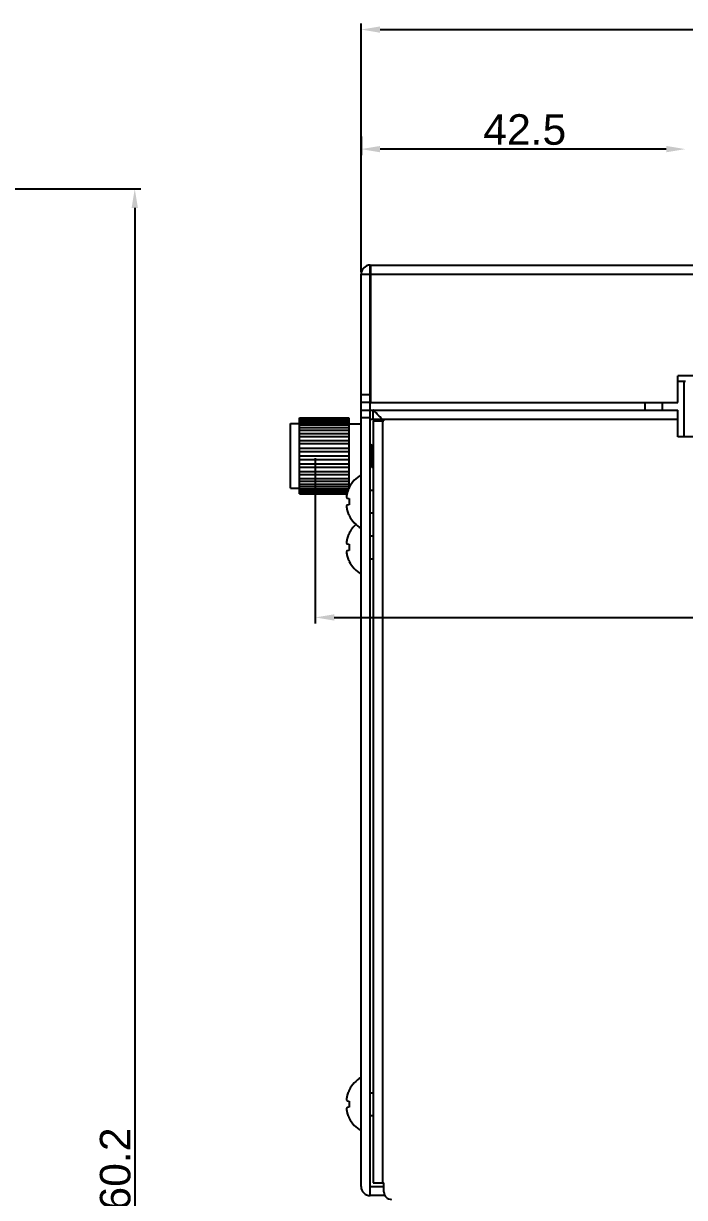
# Model space of a CAD drawing. Extents: x -329 to 5579, y -1942 to 3105.
# Drawn here: x 1926.9 to 2013.5, y -1749.8 to -1595.9 of the extents above; entities that cross this region are included whole.
import ezdxf

# ---------------------------------------------------------------- set-up
doc = ezdxf.new("R2010")
doc.units = 0
doc.header["$PDMODE"] = 3
doc.header["$PDSIZE"] = 1.5
doc.layers.get('0').update_dxf_attribs({"linetype": 'CONTINUOUS'})
doc.layers.get('DEFPOINTS').update_dxf_attribs({"linetype": 'CONTINUOUS'})
doc.layers.add('DIM', color=1, linetype='CONTINUOUS')
doc.styles.add('OMI-1', font='arial.ttf', dxfattribs={"oblique": 1})
doc.dimstyles.new('1', dxfattribs={"dimtxt": 4, "dimasz": 2.5, "dimexe": 0.8, "dimexo": 0.3, "dimgap": 0.5, "dimtad": 1, "dimtoh": 1, "dimdec": 1, "dimzin": 0, "dimtxsty": 'OMI-1', "dimcen": 0, "dimclrd": 256, "dimclre": 256, "dimclrt": 256, "dimazin": 3, "dimtfac": 0.8, "dimtdec": 1, "dimtix": 1, "dimtmove": 0, "dimatfit": 3, "dimtolj": 1, "dimtzin": 0})

# ---------------------------------------------------------------- blocks, each defined once
blk = doc.blocks.new('*D8159')
at = {"layer": 'DEFPOINTS', "color": 0}
for p in [(1897.63, -1617.6), (1924.02, -1877.8), (1941.47, -1877.8)]:
    blk.add_point(p, dxfattribs=at)
at = {"layer": 'DIM'}
for p, q in [((1897.93, -1617.6), (1942.27, -1617.6)), ((1941.47, -1620.1), (1941.47, -1875.3)), ((1924.32, -1877.8), (1942.27, -1877.8))]:
    blk.add_line(p, q, dxfattribs=at)
for points in [[(1941.89, -1620.1), (1941.06, -1620.1), (1941.47, -1617.6)], [(1941.06, -1875.3), (1941.89, -1875.3), (1941.47, -1877.8)]]:
    blk.add_solid(points, dxfattribs=at)
at = {"layer": 'DIM', "insert": (1938.93, -1747.7), "char_height": 4, "attachment_point": 5, "rotation": 90, "style": 'OMI-1'}
blk.add_mtext('\\A1;260.2', dxfattribs=at)

msp = doc.modelspace()

# ---------------------------------------------------------------- linework, layer by layer
at = {"color": 7, "linetype": 'CONTINUOUS'}
for p, q in [((1972.32, -1749.6), (1972.32, -1627.6)), ((1972.32, -1627.6), (2289.92, -1627.6)), ((1972.42, -1645.6), (1972.42, -1627.6)), ((1971.12, -1748.4), (1971.12, -1628.8)), ((1971.12, -1628.8), (1972.32, -1628.8)), ((1972.42, -1628.8), (2289.82, -1628.8)), ((2012.62, -1645.6), (2012.62, -1642.1)), ((2039.62, -1642.1), (2012.62, -1642.1)), ((2012.62, -1642.8), (2013.62, -1642.8)), ((2013.41, -1642.8), (2013.41, -1650.1)), ((1972.32, -1644.6), (1971.12, -1644.6)), ((1972.32, -1645.6), (1971.12, -1645.6)), ((1971.12, -1646.6), (2012.62, -1646.6)), ((1972.42, -1645.6), (2012.62, -1645.6)), ((1972.72, -1647.8), (1972.72, -1646.6)), ((2008.3, -1645.6), (2008.3, -1646.6)), ((2010.59, -1645.6), (2010.59, -1646.6)), ((2012.62, -1650.1), (2012.62, -1646.6)), ((1961.87, -1656.85), (1961.87, -1648.35)), ((1961.87, -1648.35), (1963.07, -1648.35)), ((1963.07, -1648.28), (1963.07, -1647.61)), ((1963.07, -1647.61), (1969.52, -1647.61)), ((1963.07, -1647.63), (1969.52, -1647.63)), ((1963.07, -1647.7), (1969.52, -1647.7)), ((1963.07, -1647.86), (1969.52, -1647.86)), ((1963.07, -1648.01), (1969.52, -1648.01)), ((1963.07, -1657.6), (1963.07, -1648.28)), ((1963.07, -1648.28), (1969.52, -1648.28)), ((1969.52, -1647.61), (1969.52, -1656.9)), ((1969.52, -1648.4), (1971.12, -1648.4)), ((1971.12, -1647.6), (1972.32, -1647.6)), ((1972.32, -1647.8), (2012.62, -1647.8)), ((1972.72, -1647.93), (1972.72, -1647.9)), ((1972.72, -1647.9), (1974.12, -1647.9)), ((1972.72, -1648), (1972.72, -1747.9)), ((1972.72, -1648), (1974.12, -1648)), ((1973.92, -1647.9), (1973.92, -1747.9)), ((1974.12, -1648), (1974.12, -1647.8)), ((1963.07, -1648.53), (1969.52, -1648.53)), ((1963.07, -1648.9), (1969.52, -1648.9)), ((1963.07, -1649.22), (1969.52, -1649.22)), ((1963.07, -1649.68), (1969.52, -1649.68)), ((1963.07, -1650.05), (1969.52, -1650.05)), ((1963.07, -1650.59), (1969.52, -1650.59)), ((1963.07, -1651), (1969.52, -1651)), ((1972.32, -1651.1), (1972.45, -1651.1)), ((1972.63, -1651.41), (1972.45, -1651.11)), ((1972.72, -1651.22), (1972.62, -1651.4)), ((2039.62, -1650.1), (2012.62, -1650.1)), ((1963.07, -1651.58), (1969.52, -1651.58)), ((1963.07, -1652.02), (1969.52, -1652.02)), ((1963.07, -1652.62), (1969.52, -1652.62)), ((1963.07, -1653.07), (1969.52, -1653.07)), ((1963.07, -1653.66), (1969.52, -1653.66)), ((1963.07, -1654.09), (1969.52, -1654.09)), ((1972.36, -1653.8), (1972.53, -1654.1)), ((1972.53, -1654.1), (1972.54, -1654.1)), ((1972.54, -1654.1), (1972.7, -1654.1)), ((1963.07, -1654.66), (1969.52, -1654.66)), ((1963.07, -1655.05), (1969.52, -1655.05)), ((1963.07, -1655.56), (1969.52, -1655.56)), ((1963.07, -1655.91), (1969.52, -1655.91)), ((1961.87, -1656.85), (1963.07, -1656.85)), ((1963.07, -1656.33), (1969.52, -1656.33)), ((1963.07, -1656.62), (1969.52, -1656.62)), ((1963.07, -1656.94), (1969.5, -1656.94)), ((1963.07, -1657.15), (1969.41, -1657.15)), ((1963.07, -1657.37), (1969.34, -1657.37)), ((1963.07, -1657.48), (1969.3, -1657.48)), ((1963.07, -1657.58), (1969.28, -1657.58)), ((1963.07, -1657.6), (1969.27, -1657.6)), ((1969.52, -1656.8), (1969.56, -1656.8)), ((1969.56, -1656.76), (1969.56, -1656.8)), ((1972.32, -1657.1), (1972.72, -1657.1)), ((1969.29, -1658.15), (1969.56, -1658.2)), ((1969.56, -1659.01), (1969.29, -1659.06)), ((1969.56, -1658.2), (1969.56, -1659.01)), ((1969.56, -1660.41), (1969.56, -1660.45)), ((1972.32, -1660.1), (1972.72, -1660.1)), ((1969.56, -1662.76), (1969.56, -1662.8)), ((1972.32, -1663.1), (1972.72, -1663.1)), ((1969.29, -1664.15), (1969.56, -1664.2)), ((1969.56, -1665.01), (1969.29, -1665.06)), ((1969.56, -1664.2), (1969.56, -1665.01)), ((1969.56, -1666.41), (1969.56, -1666.45)), ((1972.32, -1666.1), (1972.72, -1666.1)), ((1969.56, -1735.76), (1969.56, -1735.8)), ((1972.32, -1736.1), (1972.72, -1736.1)), ((1969.29, -1737.15), (1969.56, -1737.2)), ((1969.56, -1737.2), (1969.56, -1738.01)), ((1969.56, -1738.01), (1969.29, -1738.06)), ((1972.32, -1739.1), (1972.72, -1739.1)), ((1969.56, -1739.41), (1969.56, -1739.45)), ((1972.32, -1748.4), (1974.12, -1748.4)), ((1972.72, -1747.9), (1974.12, -1747.9)), ((1974.12, -1749.1), (1974.12, -1747.9)), ((1974.26, -1749.6), (1972.32, -1749.6))]:
    msp.add_line(p, q, dxfattribs=at)
for centre, radius, start, end in [((1972.32, -1628.8), 1.2, 90, 180), ((1814.95, -1660.86), 157.68, 3.0018, 3.1599), ((1973.18, -1658.6), 4.06, 120.5102, 152.9431), ((1971.56, -1658.15), 2.36, 165.0534, 167.0143), ((1973.25, -1658.6), 4.1, 163.4611, 165.0615), ((1973.25, -1658.6), 4.1, 155.8793, 163.4593), ((1973.23, -1658.6), 4.08, 153.969, 155.8727), ((1971.56, -1659.06), 2.36, 192.9858, 194.9466), ((1973.25, -1658.61), 4.1, 194.9385, 196.5389), ((1973.25, -1658.61), 4.1, 196.5407, 204.1207), ((1973.23, -1658.61), 4.08, 204.1273, 206.031), ((1973.18, -1658.6), 4.06, 207.0569, 239.4898), ((1973.18, -1664.6), 4.06, 132.3913, 152.9431), ((1971.56, -1664.15), 2.36, 165.0534, 167.0143), ((1973.25, -1664.6), 4.1, 163.4611, 165.0615), ((1973.25, -1664.6), 4.1, 155.8793, 163.4593), ((1973.23, -1664.6), 4.08, 153.969, 155.8727), ((1971.56, -1665.06), 2.36, 192.9858, 194.9466), ((1973.25, -1664.61), 4.1, 194.9385, 196.5389), ((1973.25, -1664.61), 4.1, 196.5407, 204.1207), ((1973.23, -1664.61), 4.08, 204.1273, 206.031), ((1973.18, -1664.6), 4.06, 207.0569, 239.4898), ((1973.18, -1737.6), 4.06, 120.5102, 152.9431), ((1973.25, -1737.6), 4.1, 155.8793, 163.4593), ((1973.23, -1737.6), 4.08, 153.969, 155.8727), ((1971.56, -1737.15), 2.36, 165.0534, 167.0143), ((1973.25, -1737.6), 4.1, 163.4611, 165.0615), ((1971.56, -1738.06), 2.36, 192.9858, 194.9466), ((1973.25, -1737.61), 4.1, 194.9385, 196.5389), ((1973.25, -1737.61), 4.1, 196.5407, 204.1207), ((1973.23, -1737.61), 4.08, 204.1273, 206.031), ((1973.18, -1737.6), 4.06, 207.0569, 239.4898), ((1972.32, -1748.4), 1.2, 180, 270), ((1975.12, -1749.1), 1, 180, 270)]:
    msp.add_arc(centre, radius, start, end, dxfattribs=at)
for points, knots in [([(1973.92, -1647.8), (1973.78, -1647.67), (1973.53, -1647.41), (1973.21, -1647.1), (1973, -1646.88), (1972.84, -1646.74), (1972.81, -1646.67), (1972.7, -1646.6), (1972.72, -1646.6)], [0, 0, 0, 0, 0.333941, 0.645403, 0.78174, 0.894668, 0.971999, 1, 1, 1, 1]), ([(1972.45, -1651.11), (1972.45, -1651.11), (1972.45, -1651.11), (1972.45, -1651.1), (1972.45, -1651.1)], [0, 0, 0, 0, 0.336294, 1, 1, 1, 1]), ([(1972.57, -1652.6), (1972.56, -1652.42), (1972.55, -1652.16), (1972.53, -1651.82), (1972.51, -1651.61), (1972.5, -1651.42), (1972.49, -1651.29), (1972.48, -1651.21), (1972.47, -1651.17), (1972.46, -1651.13), (1972.46, -1651.12), (1972.45, -1651.11)], [0, 0, 0, 0, 0.361939, 0.527478, 0.675103, 0.79981, 0.897415, 0.935015, 0.96473, 0.98639, 1, 1, 1, 1]), ([(1972.42, -1652.6), (1972.43, -1652.79), (1972.44, -1653.05), (1972.46, -1653.39), (1972.47, -1653.6), (1972.49, -1653.79), (1972.5, -1653.92), (1972.51, -1654), (1972.52, -1654.04), (1972.53, -1654.08), (1972.53, -1654.09), (1972.53, -1654.1)], [0, 0, 0, 0, 0.361939, 0.527479, 0.675104, 0.799812, 0.897416, 0.935015, 0.96473, 0.98639, 1, 1, 1, 1]), ([(1972.7, -1654.1), (1972.69, -1654.1), (1972.68, -1654.09), (1972.68, -1654.07), (1972.67, -1654.04), (1972.66, -1653.99), (1972.66, -1653.92), (1972.64, -1653.82), (1972.63, -1653.65), (1972.62, -1653.43), (1972.6, -1653.17), (1972.59, -1652.89), (1972.58, -1652.7), (1972.57, -1652.6)], [0, 0, 0, 0, 0.00705, 0.022261, 0.046517, 0.07977, 0.121788, 0.172184, 0.296187, 0.447104, 0.619197, 0.805882, 1, 1, 1, 1]), ([(1969.27, -1657.62), (1969.25, -1657.69), (1969.23, -1657.78), (1969.22, -1657.91), (1969.22, -1657.99), (1969.23, -1658.05), (1969.24, -1658.1), (1969.26, -1658.13), (1969.28, -1658.15), (1969.29, -1658.15)], [0, 0, 0, 0, 0.369227, 0.532115, 0.673783, 0.79063, 0.881233, 0.947891, 1, 1, 1, 1]), ([(1969.29, -1659.06), (1969.28, -1659.06), (1969.26, -1659.08), (1969.24, -1659.11), (1969.23, -1659.16), (1969.22, -1659.22), (1969.22, -1659.3), (1969.23, -1659.42), (1969.25, -1659.52), (1969.27, -1659.59)], [0, 0, 0, 0, 0.052111, 0.11877, 0.209374, 0.32622, 0.467888, 0.630775, 1, 1, 1, 1]), ([(1969.27, -1663.62), (1969.25, -1663.69), (1969.23, -1663.78), (1969.22, -1663.91), (1969.22, -1663.99), (1969.23, -1664.05), (1969.24, -1664.1), (1969.26, -1664.13), (1969.28, -1664.15), (1969.29, -1664.15)], [0, 0, 0, 0, 0.369227, 0.532115, 0.673783, 0.79063, 0.881233, 0.947891, 1, 1, 1, 1]), ([(1969.29, -1665.06), (1969.28, -1665.06), (1969.26, -1665.08), (1969.24, -1665.11), (1969.23, -1665.16), (1969.22, -1665.22), (1969.22, -1665.3), (1969.23, -1665.42), (1969.25, -1665.52), (1969.27, -1665.59)], [0, 0, 0, 0, 0.052111, 0.11877, 0.209374, 0.32622, 0.467888, 0.630775, 1, 1, 1, 1]), ([(1969.27, -1736.62), (1969.25, -1736.69), (1969.23, -1736.78), (1969.22, -1736.91), (1969.22, -1736.99), (1969.23, -1737.05), (1969.24, -1737.1), (1969.26, -1737.13), (1969.28, -1737.15), (1969.29, -1737.15)], [0, 0, 0, 0, 0.369227, 0.532115, 0.673783, 0.79063, 0.881233, 0.947891, 1, 1, 1, 1]), ([(1969.29, -1738.06), (1969.28, -1738.06), (1969.26, -1738.08), (1969.24, -1738.11), (1969.23, -1738.16), (1969.22, -1738.22), (1969.22, -1738.3), (1969.23, -1738.42), (1969.25, -1738.52), (1969.27, -1738.59)], [0, 0, 0, 0, 0.052111, 0.11877, 0.209374, 0.32622, 0.467888, 0.630775, 1, 1, 1, 1])]:
    msp.add_open_spline(points, degree=3, knots=knots, dxfattribs=at)
at = {"layer": 'DIM'}
for p, q in [((1971.12, -1628.5), (1971.12, -1595.92)), ((1973.62, -1596.72), (2288.62, -1596.72)), ((1971.12, -1610.76), (1971.12, -1613.19)), ((2011.12, -1612.39), (1973.62, -1612.39)), ((1965.12, -1652.9), (1965.12, -1674.59)), ((1967.62, -1673.79), (2294.62, -1673.79))]:
    msp.add_line(p, q, dxfattribs=at)
for points in [[(1973.62, -1596.31), (1973.62, -1597.14), (1971.12, -1596.72)], [(1973.62, -1611.98), (1973.62, -1612.81), (1971.12, -1612.39)], [(2011.12, -1612.81), (2011.12, -1611.98), (2013.62, -1612.39)], [(1967.62, -1673.38), (1967.62, -1674.21), (1965.12, -1673.79)]]:
    msp.add_solid(points, dxfattribs=at)

# ---------------------------------------------------------------- texts
at = {"layer": 'DIM', "style": 'OMI-1', "oblique": 1}
msp.add_text('42.5', height=4, dxfattribs=at).set_placement((1987.11, -1611.82))

# ---------------------------------------------------------------- dimensions: what is measured, and where the dimension line sits
at = {"layer": 'DIM'}
dim = msp.add_linear_dim(base=(1941.47, -1877.8), p1=(1897.63, -1617.6), p2=(1924.02, -1877.8), angle=90, dimstyle='1', dxfattribs=at)
dim.commit()
dim.dimension.update_dxf_attribs({"geometry": '*D8159', "text_midpoint": (1938.93, -1747.7)})

doc.saveas('drawing.dxf')
